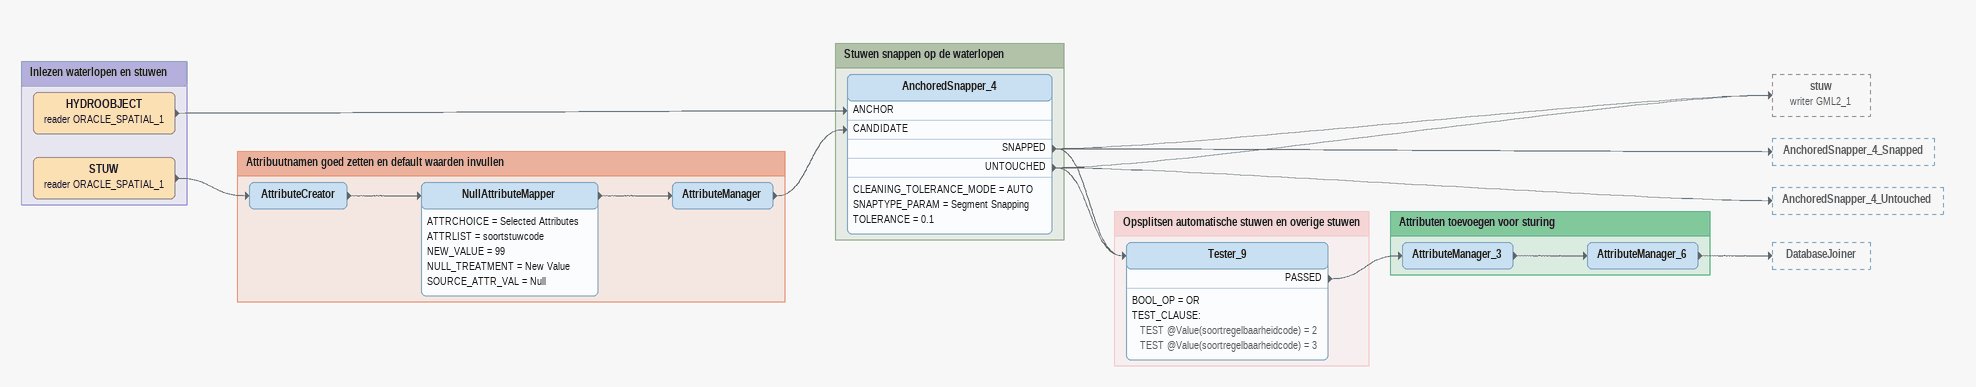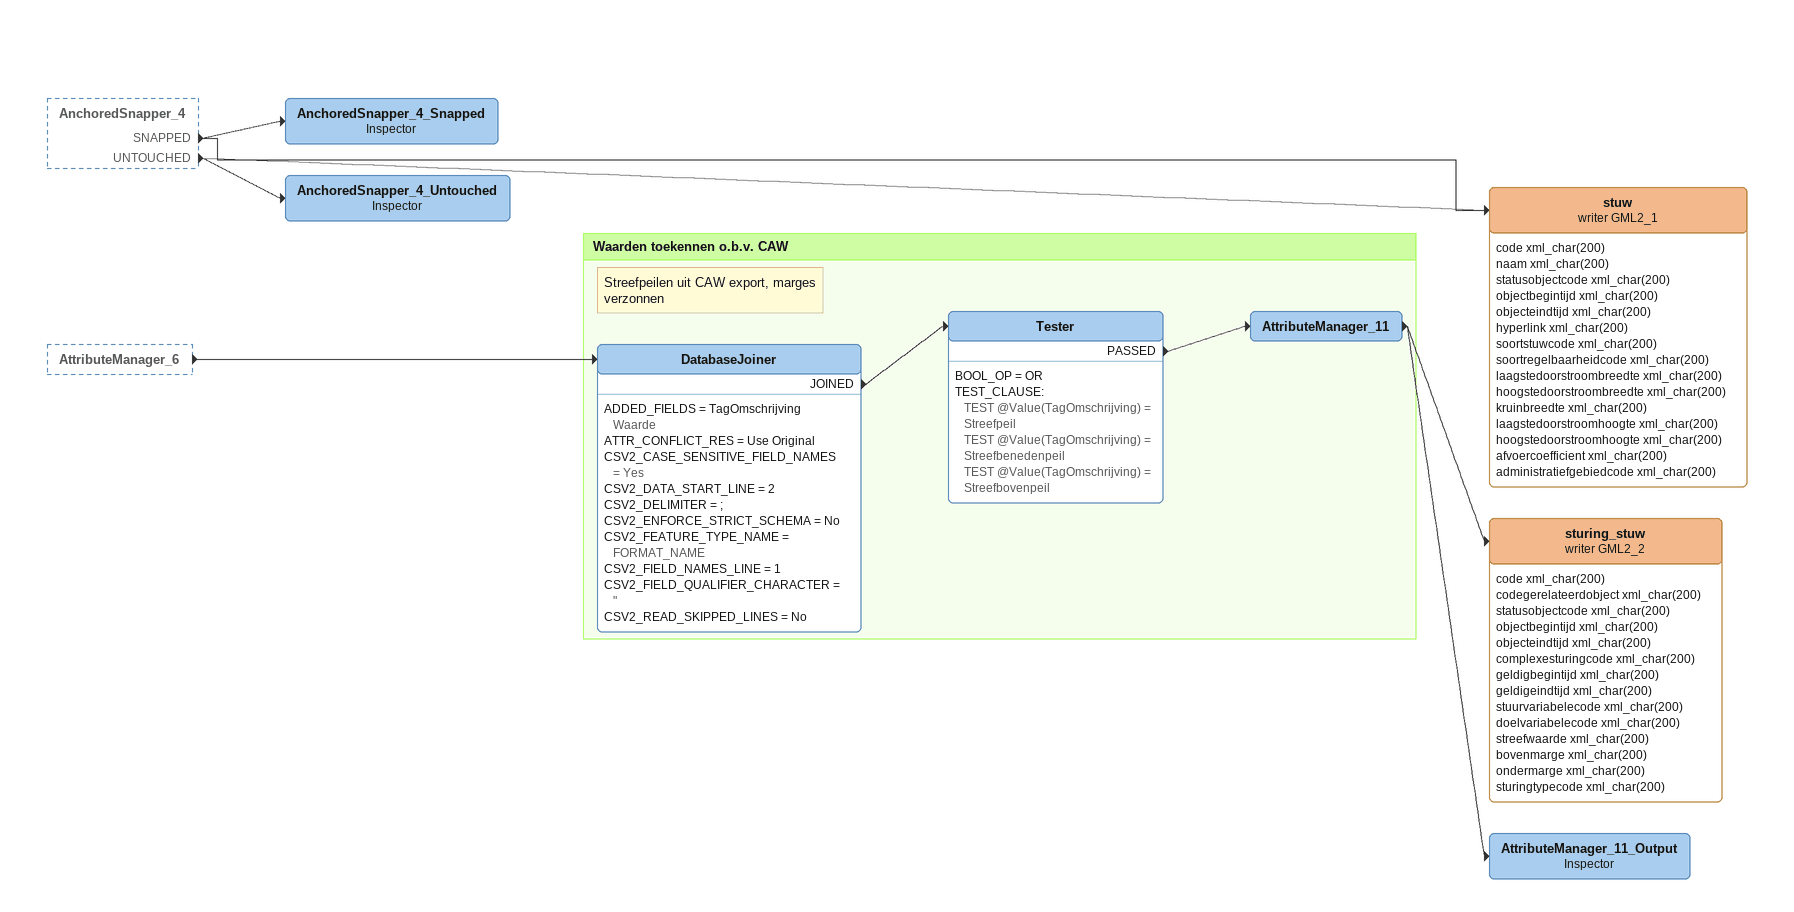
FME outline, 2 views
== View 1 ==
Bookmark: Inlezen waterlopen en stuwen
HYDROOBJECT (reader ORACLE_SPATIAL_1)
    -> AnchoredSnapper_4 [ANCHOR]
STUW (reader ORACLE_SPATIAL_1)
    -> AttributeCreator

Bookmark: Attribuutnamen goed zetten en default waarden invullen
AttributeCreator
    -> NullAttributeMapper
NullAttributeMapper
    ATTRCHOICE = Selected Attributes
    ATTRLIST = soortstuwcode
    NEW_VALUE = 99
    NULL_TREATMENT = New Value
    SOURCE_ATTR_VAL = Null
    -> AttributeManager
AttributeManager
    -> AnchoredSnapper_4 [CANDIDATE]

Bookmark: Stuwen snappen op de waterlopen
AnchoredSnapper_4
    CLEANING_TOLERANCE_MODE = AUTO
    SNAPTYPE_PARAM = Segment Snapping
    TOLERANCE = 0.1
    SNAPPED -> Tester_9
    SNAPPED -> stuw (writer GML2_1)
    SNAPPED -> AnchoredSnapper_4_Snapped
    UNTOUCHED -> Tester_9
    UNTOUCHED -> stuw (writer GML2_1)
    UNTOUCHED -> AnchoredSnapper_4_Untouched

Bookmark: Opsplitsen automatische stuwen en overige stuwen
Tester_9
    BOOL_OP = OR
    TEST_CLAUSE:
      TEST @Value(soortregelbaarheidcode) = 2
      TEST @Value(soortregelbaarheidcode) = 3
    PASSED -> AttributeManager_3

Bookmark: Attributen toevoegen voor sturing
AttributeManager_3
    -> AttributeManager_6
AttributeManager_6
    -> DatabaseJoiner

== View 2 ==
AnchoredSnapper_4 [outside]
    SNAPPED -> stuw (writer GML2_1)
    SNAPPED -> AnchoredSnapper_4_Snapped
    UNTOUCHED -> stuw (writer GML2_1)
    UNTOUCHED -> AnchoredSnapper_4_Untouched
AttributeManager_6 [outside]
    -> DatabaseJoiner
AnchoredSnapper_4_Snapped: Inspector
AnchoredSnapper_4_Untouched: Inspector
stuw (writer GML2_1)
    attributes: code xml_char(200), naam xml_char(200), statusobjectcode xml_char(200), objectbegintijd xml_char(200), objecteindtijd xml_char(200), hyperlink xml_char(200), soortstuwcode xml_char(200), soortregelbaarheidcode xml_char(200), laagstedoorstroombreedte xml_char(200), hoogstedoorstroombreedte xml_char(200), kruinbreedte xml_char(200), laagstedoorstroomhoogte xml_char(200), hoogstedoorstroomhoogte xml_char(200), afvoercoefficient xml_char(200), administratiefgebiedcode xml_char(200)
sturing_stuw (writer GML2_2)
    attributes: code xml_char(200), codegerelateerdobject xml_char(200), statusobjectcode xml_char(200), objectbegintijd xml_char(200), objecteindtijd xml_char(200), complexesturingcode xml_char(200), geldigbegintijd xml_char(200), geldigeindtijd xml_char(200), stuurvariabelecode xml_char(200), doelvariabelecode xml_char(200), streefwaarde xml_char(200), bovenmarge xml_char(200), ondermarge xml_char(200), sturingtypecode xml_char(200)
AttributeManager_11_Output: Inspector

Bookmark: Waarden toekennen o.b.v. CAW
Note: Streefpeilen uit CAW export, marges verzonnen
DatabaseJoiner
    ADDED_FIELDS = TagOmschrijving Waarde
    ATTR_CONFLICT_RES = Use Original
    CSV2_CASE_SENSITIVE_FIELD_NAMES = Yes
    CSV2_DATA_START_LINE = 2
    CSV2_DELIMITER = ;
    CSV2_ENFORCE_STRICT_SCHEMA = No
    CSV2_FEATURE_TYPE_NAME = FORMAT_NAME
    CSV2_FIELD_NAMES_LINE = 1
    CSV2_FIELD_QUALIFIER_CHARACTER = "
    CSV2_READ_SKIPPED_LINES = No
    JOINED -> Tester
Tester
    BOOL_OP = OR
    TEST_CLAUSE:
      TEST @Value(TagOmschrijving) = Streefpeil
      TEST @Value(TagOmschrijving) = Streefbenedenpeil
      TEST @Value(TagOmschrijving) = Streefbovenpeil
    PASSED -> AttributeManager_11
AttributeManager_11
    -> sturing_stuw (writer GML2_2)
    -> AttributeManager_11_Output
